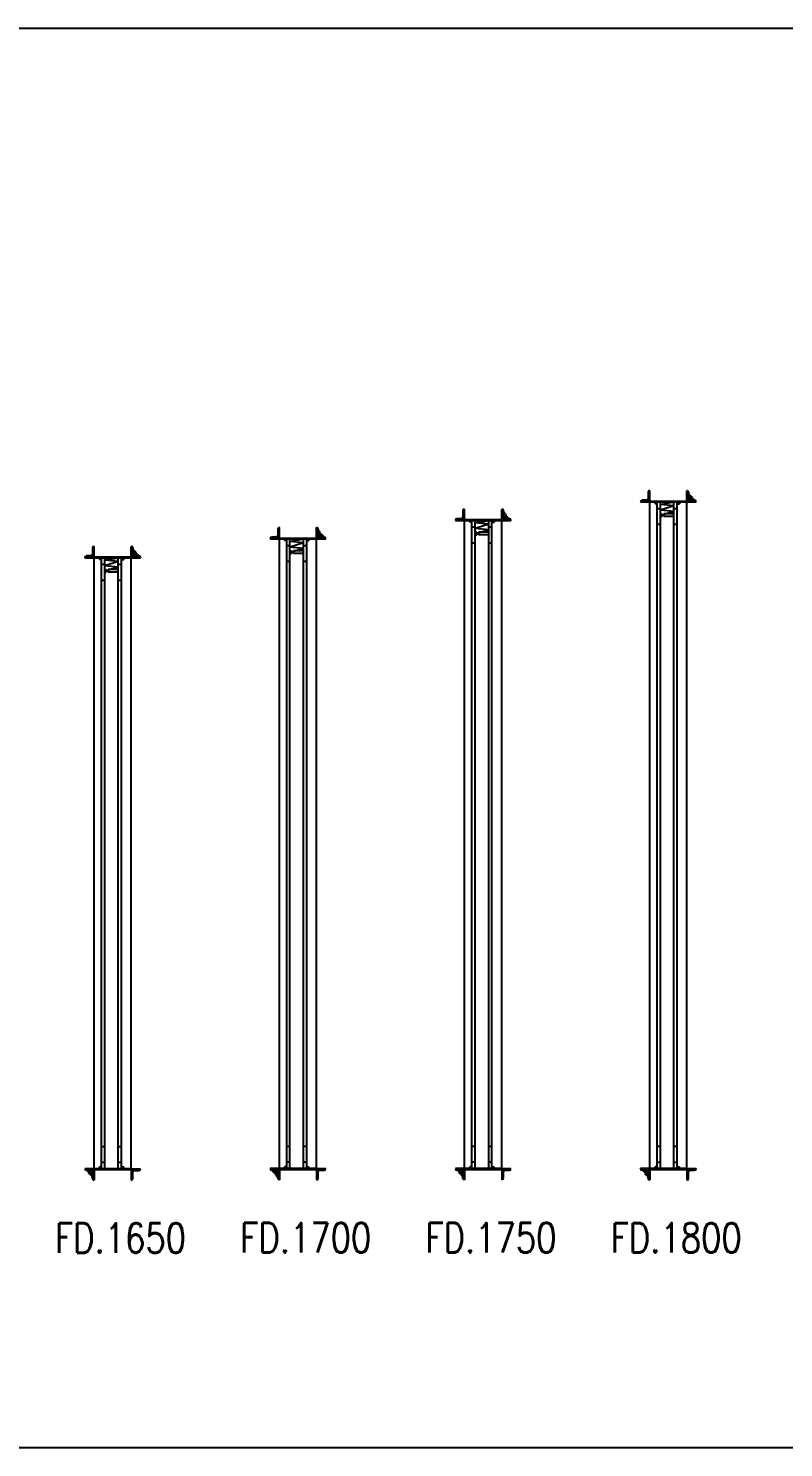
# Model space of a CAD drawing. Extents: x 462150 to 608263, y 35809 to 85242.
# Drawn here: x 498394 to 500433, y 71739 to 75572 of the extents above; entities that cross this region are included whole.
import ezdxf

# ---------------------------------------------------------------- set-up
doc = ezdxf.new("R2010")
doc.units = 0
doc.header["$LTSCALE"] = 500
doc.header["$MEASUREMENT"] = 0
doc.layers.add('AC-FD.', color=241, linetype='Continuous')
doc.layers.add('AC-TEXT', color=7, linetype='Continuous')
doc.styles.add('ROMANS', font='romans.shx', dxfattribs={"width": 0.8, "height": 100})
pattern_1 = [(315, (21194.38208572974, -103490.3835309405), (2.166381069811726, 2.166381069811724), [])]
pattern_2 = [(225, (-177025.4005337946, 117432.7646423822), (-1.171976644324376, 1.171976644324376), [])]
pattern_3 = [(315, (177025.4005337946, 117432.7646423822), (1.171976644324376, 1.171976644324376), [])]

# ---------------------------------------------------------------- blocks, each defined once
blk = doc.blocks.new('FD1650')
h = blk.add_hatch()
h.set_pattern_fill('ANSI31', color=256, scale=13.25940212150434, angle=89.99999999999999, style=0)
h.set_pattern_definition([(45, (177025.4005337946, -115782.7646423823), (1.171976644324376, -1.171976644324376), [])])
edge = h.paths.add_edge_path()
edge.add_arc((-70.76650232222164, 1650.476970988617), 4.162597851494696, 450, 540, ccw=False)
edge.add_line((-50.01961132205906, 1649.999999999985), (-74.92910017370014, 1649.999999999971))
edge.add_line((-58.8217605064856, 1654.639568840081), (-70.76650232222164, 1654.639568840081))
edge.add_line((-74.92910017370014, 1650.476970988617), (-74.92910017370014, 1649.999999999971))
edge.add_line((-50.01959381491179, 1649.999999999971), (-50.01959381491179, 1680.515708706749))
edge.add_line((-54.65916265494889, 1676.380527991263), (-54.65916265494889, 1658.802166691559))
edge.add_arc((-58.8217605064856, 1658.802166691559), 4.162597851494696, 270, 360, ccw=False)
edge.add_arc((-50.49656480352861, 1676.380527991321), 4.162597851494696, 450, 540, ccw=False)
h = blk.add_hatch()
h.set_pattern_fill('ANSI31', color=256, scale=24.50980392156863, angle=-90.00000000000001, style=0)
h.set_pattern_definition([(45, (21194.38208572974, 105140.3835309405), (2.166381069811726, -2.166381069811724), [])])
h.paths.add_polyline_path([(50.01959381485359, 1652.450980392197), (50.01961132200086, 1649.999999999985), (-48.01957534020765, 1649.999999999985), (-48.01959381491179, 1652.450980392197)])
h = blk.add_hatch()
h.set_pattern_fill('ANSI31', color=256, scale=13.25940212150434, angle=89.99999999999999, style=0)
h.set_pattern_definition([(135, (-177025.4005337946, -115782.7646423823), (-1.171976644324376, -1.171976644324376), [])])
edge = h.paths.add_edge_path()
edge.add_arc((70.76650232216343, 1650.476970988617), 4.162597851494696, 0, 90)
edge.add_line((50.01961132200086, 1649.999999999985), (74.92910017364191, 1649.999999999971))
edge.add_line((58.82176050642738, 1654.639568840081), (70.76650232216343, 1654.639568840081))
edge.add_line((74.92910017364191, 1650.476970988617), (74.92910017364191, 1649.999999999971))
edge.add_line((50.01959381485359, 1649.999999999971), (50.01959381485359, 1680.515708706749))
edge.add_line((54.65916265489068, 1676.380527991263), (54.65916265489068, 1658.802166691559))
edge.add_arc((58.82176050642738, 1658.802166691559), 4.162597851494696, 180, 270)
edge.add_arc((50.49656480347039, 1676.380527991321), 4.162597851494696, 0, 90)
h = blk.add_hatch()
h.set_pattern_fill('ANSI31', color=256, scale=13.25940212150434, angle=89.99999999999999, style=0)
h.set_pattern_definition(pattern_3)
edge = h.paths.add_edge_path()
edge.add_arc((-70.76650232222164, -0.4769709886750207), 4.162597851494696, -180, -90)
edge.add_line((-50.01961132205906, -4.36557e-11), (-74.92910017370014, -2.91038e-11))
edge.add_line((-58.8217605064856, -4.639568840138963), (-70.76650232222164, -4.639568840138963))
edge.add_line((-74.92910017370014, -0.4769709886750207), (-74.92910017370014, -2.910377494558247e-11))
edge.add_line((-50.01959381491179, -2.91038e-11), (-50.01959381491179, -30.51570870680734))
edge.add_line((-54.65916265494889, -26.38052799132129), (-54.65916265494889, -8.802166691617458))
edge.add_arc((-58.8217605064856, -8.802166691617456), 4.162597851494696, 0, 90)
edge.add_arc((-50.49656480352861, -26.3805279913795), 4.162597851494696, -180, -90)
h = blk.add_hatch()
h.set_pattern_fill('ANSI31', color=256, scale=24.50980392156863, angle=-90.00000000000001, style=0)
h.set_pattern_definition(pattern_1)
h.paths.add_polyline_path([(50.01959381485359, -2.450980392226483), (50.01961132200086, -1.45519e-11), (-48.01957534020765, -1.45519e-11), (-48.01959381491179, -2.450980392226483)])
h = blk.add_hatch()
h.set_pattern_fill('ANSI31', color=256, scale=13.25940212150434, angle=89.99999999999999, style=0)
h.set_pattern_definition(pattern_2)
edge = h.paths.add_edge_path()
edge.add_arc((70.76650232216343, -0.4769709886750207), 4.162597851494696, 270, 360, ccw=False)
edge.add_line((50.01961132200086, -4.36557e-11), (74.92910017364191, -2.91038e-11))
edge.add_line((58.82176050642738, -4.639568840138963), (70.76650232216343, -4.639568840138963))
edge.add_line((74.92910017364191, -0.4769709886750207), (74.92910017364191, -2.910377494558247e-11))
edge.add_line((50.01959381485359, -2.91038e-11), (50.01959381485359, -30.51570870680734))
edge.add_line((54.65916265489068, -26.38052799132129), (54.65916265489068, -8.802166691617458))
edge.add_arc((58.82176050642738, -8.802166691617456), 4.162597851494696, 90, 180, ccw=False)
edge.add_arc((50.49656480347039, -26.3805279913795), 4.162597851494696, 270, 360, ccw=False)
for p, q in [((-74.92910017370014, 1650.476970988617), (-74.92910017370014, 1649.999999999971)), ((-74.92910017372924, 1650.000000000073), (50.01961132322321, 1649.999822073572)), ((-50.01959381491179, 1649.999999999971), (-74.92910017370014, 1649.999999999971)), ((-58.8217605064856, 1654.639568840081), (-70.76650232222164, 1654.639568840081)), ((-54.65916265494889, 1676.380527991263), (-54.65916265494889, 1658.802166691559)), ((-50.01959381491179, 1680.543125842785), (-50.49656480344129, 1680.543125842785)), ((-50.01959381491179, 1649.999999999971), (-50.01959381491179, 1680.515708706749)), ((-50.01959381491179, 1652.450980392182), (50.01959381485359, 1652.450980392197)), ((-50.01959381491179, 1652.450980392197), (-50.01957534020767, 1649.999999999971)), ((-50.01959381491179, 1650.000000000029), (-50.01959381491179, 1652.450980392226)), ((-50.01959381491179, -2.91038e-11), (-50.01959381491179, 1649.999999999971)), ((-36.11565319943475, 1650.000000000058), (-36.11565319943475, 1645.316626425978)), ((-30.17899491707794, -2.91038e-11), (-30.17899491707794, 1649.999999999971)), ((-21.60491200257093, -2.91038e-11), (-21.60491200257093, 1649.999999999971)), ((-21.60491200257093, 1643.074722644989), (15.0722191510722, 1649.999999999971)), ((15.07221915101399, -2.91038e-11), (15.0722191510722, 1649.999999999971)), ((23.64630206563743, -2.91038e-11), (23.64630206563743, 1649.999999999971)), ((29.58296034802334, 1650.000000000058), (29.58296034802334, 1645.316626425978)), ((50.01959381485359, 1680.543125842785), (50.49656480341218, 1680.543125842785)), ((50.01959381485359, 1649.999999999971), (50.01959381485359, 1680.515708706749)), ((50.01959381485359, 1652.450980392197), (50.01961132200086, 1649.999999999971)), ((50.01959381485359, -2.91038e-11), (50.01959381485359, 1649.999999999971)), ((50.01961132200086, 1649.999999999985), (74.92910017364191, 1649.999999999971)), ((54.65916265489068, 1676.380527991263), (54.65916265489068, 1658.802166691559)), ((58.82176050642738, 1654.639568840081), (70.76650232216343, 1654.639568840081)), ((74.92910017364191, 1650.476970988617), (74.92910017364191, 1649.999999999971)), ((-30.17899491707794, 1645.316626425978), (-36.11565319943475, 1645.316626425978)), ((-30.17899491707794, 1632.462658472533), (-21.60491200257093, 1632.462658472533)), ((15.0722191510722, 1639.449361135848), (-21.60491200257093, 1643.074722644989)), ((15.0722191510722, 1639.449361135848), (-21.60491200257093, 1628.041798533391)), ((15.0722191510722, 1624.416437024251), (-21.60491200257093, 1628.041798533391)), ((-21.60491200257093, 1617.95733956591), (-17.28810472774785, 1617.95733956591)), ((-21.60491200257093, 1610.900566325959), (-17.28810472774785, 1610.900566325959)), ((15.0722191510722, 1624.416437024251), (-17.28810472774785, 1614.428952945934)), ((-17.28810472774785, 1617.95733956591), (-17.28810472774785, 1610.900566325959)), ((-12.19224223977653, 1614.428952945934), (-17.28810472774785, 1614.428952945934)), ((-12.19224223977653, 1617.95733956591), (-12.19224223974743, 1610.900566325959)), ((15.0722191510722, 1617.957339565895), (-12.19224223977653, 1617.95733956591)), ((15.0722191510722, 1610.900566325959), (-12.19224223974743, 1610.900566325959)), ((15.07221915101399, 1632.462658472533), (23.64630206563743, 1632.462658472533)), ((23.64630206563743, 1645.316626425978), (29.58296034802334, 1645.316626425978)), ((-30.17899491707794, 1589.711825435777), (-21.60491200257093, 1589.711825435777)), ((15.07221915101399, 1589.711825435777), (23.64630206563743, 1589.711825435777)), ((-30.17899491707794, 60.28817456416437), (-21.60491200257093, 60.28817456416437)), ((15.07221915101399, 60.28817456416437), (23.64630206563743, 60.28817456416437)), ((50.01959381488268, 0), (-50.01959381491179, 0)), ((-36.11565319943475, -1.164153e-10), (-36.11565319943475, 4.683373573978316)), ((-30.17899491707794, 4.683373573978316), (-36.11565319943475, 4.683373573978316)), ((-30.17899491707794, 17.53734152742254), (-21.60491200257093, 17.53734152742254)), ((15.07221915101399, 17.53734152742254), (23.64630206563743, 17.53734152742254)), ((23.64630206563743, 4.683373573978316), (29.58296034802334, 4.683373573978316)), ((29.58296034802334, -1.164153e-10), (29.58296034802334, 4.683373573978316)), ((-74.92910017370014, -0.4769709886750207), (-74.92910017370014, -2.91038e-11)), ((-50.01959381491179, -2.91038e-11), (-74.92910017370014, -2.91038e-11)), ((-58.8217605064856, -4.639568840138963), (-70.76650232222164, -4.639568840138963)), ((-54.65916265494889, -26.38052799132129), (-54.65916265494889, -8.802166691617456)), ((-50.01959381491179, -30.54312584284344), (-50.49656480344129, -30.54312584284344)), ((-50.01959381491179, -2.450980392241035), (-50.01957534020767, -2.91038e-11)), ((-50.01959381491179, -8.73115e-11), (-50.01959381491179, -2.450980392270139)), ((-50.01959381491179, -2.91038e-11), (-50.01959381491179, -30.51570870680734)), ((-50.01959381491179, -2.450980392211931), (50.01959381485359, -2.450980392241035)), ((50.01959381485359, -2.450980392241035), (50.01961132200086, -2.91038e-11)), ((50.01959381485359, -2.91038e-11), (50.01959381485359, -30.51570870680734)), ((50.01959381485359, -30.54312584284344), (50.49656480341218, -30.54312584284344)), ((50.01961132200086, -4.36557e-11), (74.92910017364191, -2.91038e-11)), ((54.65916265489068, -26.38052799132129), (54.65916265489068, -8.802166691617456)), ((58.82176050642738, -4.639568840138963), (70.76650232216343, -4.639568840138963)), ((74.92910017364191, -0.4769709886750207), (74.92910017364191, -2.91038e-11))]:
    blk.add_line(p, q)
for centre, start, end in [((-70.76650232222164, 1650.476970988617), 90, 180), ((-58.82176050642738, 1658.802166691559), 270, 0), ((-50.49656480344129, 1676.380527991321), 90, 180), ((50.49656480347039, 1676.380527991321), 0, 90), ((58.82176050642738, 1658.802166691559), 180, 270), ((70.76650232216343, 1650.476970988617), 0, 90), ((-70.76650232222164, -0.4769709886750207), 180, 270), ((-58.82176050642738, -8.802166691617456), 0, 90), ((-50.49656480344129, -26.3805279913795), 180, 270), ((50.49656480347039, -26.3805279913795), 270, 0), ((58.82176050642738, -8.802166691617456), 90, 180), ((70.76650232216343, -0.4769709886750207), 270, 0)]:
    blk.add_arc(centre, 4.162597851494696, start, end)
blk = doc.blocks.new('FD1700')
h = blk.add_hatch()
h.set_pattern_fill('ANSI31', color=256, scale=13.25940212150434, angle=89.99999999999999, style=0)
h.set_pattern_definition([(45, (177025.4005337946, -115732.7646423823), (1.171976644324376, -1.171976644324376), [])])
edge = h.paths.add_edge_path()
edge.add_arc((-70.76650232222164, 1700.476970988617), 4.162597851494696, 450, 540, ccw=False)
edge.add_line((-50.01961132205906, 1699.999999999985), (-74.92910017370014, 1699.999999999971))
edge.add_line((-58.8217605064856, 1704.639568840081), (-70.76650232222164, 1704.639568840081))
edge.add_line((-74.92910017370014, 1700.476970988617), (-74.92910017370014, 1699.999999999971))
edge.add_line((-50.01959381491179, 1699.999999999971), (-50.01959381491179, 1730.515708706749))
edge.add_line((-54.65916265494889, 1726.380527991263), (-54.65916265494889, 1708.802166691559))
edge.add_arc((-58.8217605064856, 1708.802166691559), 4.162597851494696, 270, 360, ccw=False)
edge.add_arc((-50.49656480352861, 1726.380527991321), 4.162597851494696, 450, 540, ccw=False)
h = blk.add_hatch()
h.set_pattern_fill('ANSI31', color=256, scale=13.25940212150434, angle=89.99999999999999, style=0)
h.set_pattern_definition([(135, (-177025.4005337946, -115732.7646423823), (-1.171976644324376, -1.171976644324376), [])])
edge = h.paths.add_edge_path()
edge.add_arc((70.76650232216343, 1700.476970988617), 4.162597851494696, 0, 90)
edge.add_line((50.01961132200086, 1699.999999999985), (74.92910017364191, 1699.999999999971))
edge.add_line((58.82176050642738, 1704.639568840081), (70.76650232216343, 1704.639568840081))
edge.add_line((74.92910017364191, 1700.476970988617), (74.92910017364191, 1699.999999999971))
edge.add_line((50.01959381485359, 1699.999999999971), (50.01959381485359, 1730.515708706749))
edge.add_line((54.65916265489068, 1726.380527991263), (54.65916265489068, 1708.802166691559))
edge.add_arc((58.82176050642738, 1708.802166691559), 4.162597851494696, 180, 270)
edge.add_arc((50.49656480347039, 1726.380527991321), 4.162597851494696, 0, 90)
h = blk.add_hatch()
h.set_pattern_fill('ANSI31', color=256, scale=24.50980392156863, angle=-90.00000000000001, style=0)
h.set_pattern_definition([(45, (21194.38208572974, 105190.3835309405), (2.166381069811726, -2.166381069811724), [])])
h.paths.add_polyline_path([(50.01959381485359, 1702.450980392197), (50.01961132200086, 1699.999999999985), (-48.01957534020765, 1699.999999999985), (-48.01959381491179, 1702.450980392197)])
h = blk.add_hatch()
h.set_pattern_fill('ANSI31', color=256, scale=13.25940212150434, angle=89.99999999999999, style=0)
h.set_pattern_definition(pattern_3)
edge = h.paths.add_edge_path()
edge.add_arc((-70.76650232222164, -0.4769709886750207), 4.162597851494696, -180, -90)
edge.add_line((-50.01961132205906, -4.36557e-11), (-74.92910017370014, -2.91038e-11))
edge.add_line((-58.8217605064856, -4.639568840138963), (-70.76650232222164, -4.639568840138963))
edge.add_line((-74.92910017370014, -0.4769709886750207), (-74.92910017370014, -2.910377494558247e-11))
edge.add_line((-50.01959381491179, -2.91038e-11), (-50.01959381491179, -30.51570870680734))
edge.add_line((-54.65916265494889, -26.38052799132129), (-54.65916265494889, -8.802166691617458))
edge.add_arc((-58.8217605064856, -8.802166691617456), 4.162597851494696, 0, 90)
edge.add_arc((-50.49656480352861, -26.3805279913795), 4.162597851494696, -180, -90)
h = blk.add_hatch()
h.set_pattern_fill('ANSI31', color=256, scale=24.50980392156863, angle=-90.00000000000001, style=0)
h.set_pattern_definition(pattern_1)
h.paths.add_polyline_path([(50.01959381485359, -2.450980392226483), (50.01961132200086, -1.45519e-11), (-48.01957534020765, -1.45519e-11), (-48.01959381491179, -2.450980392226483)])
h = blk.add_hatch()
h.set_pattern_fill('ANSI31', color=256, scale=13.25940212150434, angle=89.99999999999999, style=0)
h.set_pattern_definition(pattern_2)
edge = h.paths.add_edge_path()
edge.add_arc((70.76650232216343, -0.4769709886750207), 4.162597851494696, 270, 360, ccw=False)
edge.add_line((50.01961132200086, -4.36557e-11), (74.92910017364191, -2.91038e-11))
edge.add_line((58.82176050642738, -4.639568840138963), (70.76650232216343, -4.639568840138963))
edge.add_line((74.92910017364191, -0.4769709886750207), (74.92910017364191, -2.910377494558247e-11))
edge.add_line((50.01959381485359, -2.91038e-11), (50.01959381485359, -30.51570870680734))
edge.add_line((54.65916265489068, -26.38052799132129), (54.65916265489068, -8.802166691617458))
edge.add_arc((58.82176050642738, -8.802166691617456), 4.162597851494696, 90, 180, ccw=False)
edge.add_arc((50.49656480347039, -26.3805279913795), 4.162597851494696, 270, 360, ccw=False)
for p, q in [((-54.65916265494889, 1726.380527991263), (-54.65916265494889, 1708.802166691559)), ((-50.01959381491179, 1730.543125842785), (-50.49656480344129, 1730.543125842785)), ((-50.01959381491179, 1699.999999999971), (-50.01959381491179, 1730.515708706749)), ((50.01959381485359, 1730.543125842785), (50.49656480341218, 1730.543125842785)), ((50.01959381485359, 1699.999999999971), (50.01959381485359, 1730.515708706749)), ((54.65916265489068, 1726.380527991263), (54.65916265489068, 1708.802166691559)), ((-74.92910017370014, 1700.476970988617), (-74.92910017370014, 1699.999999999971)), ((-74.92910017372924, 1700.000000000073), (50.01961132322321, 1699.999822073572)), ((-50.01959381491179, 1699.999999999971), (-74.92910017370014, 1699.999999999971)), ((-58.8217605064856, 1704.639568840081), (-70.76650232222164, 1704.639568840081)), ((-50.01959381491179, 1702.450980392183), (50.01959381485359, 1702.450980392197)), ((-50.01959381491179, 1702.450980392197), (-50.01957534020767, 1699.999999999971)), ((-50.01959381491179, 1700.000000000029), (-50.01959381491179, 1702.450980392226)), ((-50.01959381491179, -2.91038e-11), (-50.01959381491179, 1699.999999999971)), ((-36.11565319943475, 1700.000000000058), (-36.11565319943475, 1695.316626425978)), ((-30.17899491707794, 1695.316626425978), (-36.11565319943475, 1695.316626425978)), ((-30.17899491707794, -2.91038e-11), (-30.17899491707794, 1699.999999999971)), ((-21.60491200257093, -2.91038e-11), (-21.60491200257093, 1699.999999999971)), ((-21.60491200257093, 1693.074722644989), (15.0722191510722, 1699.999999999971)), ((15.0722191510722, 1689.449361135848), (-21.60491200257093, 1693.074722644989)), ((15.0722191510722, 1689.449361135848), (-21.60491200257093, 1678.041798533391)), ((15.07221915101399, -2.91038e-11), (15.0722191510722, 1699.999999999971)), ((23.64630206563743, -2.91038e-11), (23.64630206563743, 1699.999999999971)), ((23.64630206563743, 1695.316626425978), (29.58296034802334, 1695.316626425978)), ((29.58296034802334, 1700.000000000058), (29.58296034802334, 1695.316626425978)), ((50.01959381485359, 1702.450980392197), (50.01961132200086, 1699.999999999971)), ((50.01959381485359, -2.91038e-11), (50.01959381485359, 1699.999999999971)), ((50.01961132200086, 1699.999999999985), (74.92910017364191, 1699.999999999971)), ((58.82176050642738, 1704.639568840081), (70.76650232216343, 1704.639568840081)), ((74.92910017364191, 1700.476970988617), (74.92910017364191, 1699.999999999971)), ((-30.17899491707794, 1682.462658472533), (-21.60491200257093, 1682.462658472533)), ((15.0722191510722, 1674.416437024251), (-21.60491200257093, 1678.041798533391)), ((-21.60491200257093, 1667.95733956591), (-17.28810472774785, 1667.95733956591)), ((-21.60491200257093, 1660.900566325959), (-17.28810472774785, 1660.900566325959)), ((15.0722191510722, 1674.416437024251), (-17.28810472774785, 1664.428952945934)), ((-17.28810472774785, 1667.95733956591), (-17.28810472774785, 1660.900566325959)), ((-12.19224223977653, 1664.428952945934), (-17.28810472774785, 1664.428952945934)), ((-12.19224223977653, 1667.95733956591), (-12.19224223974743, 1660.900566325959)), ((15.0722191510722, 1667.957339565895), (-12.19224223977653, 1667.95733956591)), ((15.0722191510722, 1660.900566325959), (-12.19224223974743, 1660.900566325959)), ((15.07221915101399, 1682.462658472533), (23.64630206563743, 1682.462658472533)), ((-30.17899491707794, 1639.711825435777), (-21.60491200257093, 1639.711825435777)), ((15.07221915101399, 1639.711825435777), (23.64630206563743, 1639.711825435777)), ((-30.17899491707794, 60.28817456416437), (-21.60491200257093, 60.28817456416437)), ((15.07221915101399, 60.28817456416437), (23.64630206563743, 60.28817456416437)), ((50.01959381488268, 0), (-50.01959381491179, 0)), ((-36.11565319943475, -1.164153e-10), (-36.11565319943475, 4.683373573978316)), ((-30.17899491707794, 4.683373573978316), (-36.11565319943475, 4.683373573978316)), ((-30.17899491707794, 17.53734152742254), (-21.60491200257093, 17.53734152742254)), ((15.07221915101399, 17.53734152742254), (23.64630206563743, 17.53734152742254)), ((23.64630206563743, 4.683373573978316), (29.58296034802334, 4.683373573978316)), ((29.58296034802334, -1.164153e-10), (29.58296034802334, 4.683373573978316)), ((-74.92910017370014, -0.4769709886750207), (-74.92910017370014, -2.91038e-11)), ((-50.01959381491179, -2.91038e-11), (-74.92910017370014, -2.91038e-11)), ((-58.8217605064856, -4.639568840138963), (-70.76650232222164, -4.639568840138963)), ((-54.65916265494889, -26.38052799132129), (-54.65916265494889, -8.802166691617456)), ((-50.01959381491179, -30.54312584284344), (-50.49656480344129, -30.54312584284344)), ((-50.01959381491179, -2.450980392241035), (-50.01957534020767, -2.91038e-11)), ((-50.01959381491179, -8.73115e-11), (-50.01959381491179, -2.450980392270139)), ((-50.01959381491179, -2.91038e-11), (-50.01959381491179, -30.51570870680734)), ((-50.01959381491179, -2.450980392211931), (50.01959381485359, -2.450980392241035)), ((50.01959381485359, -2.450980392241035), (50.01961132200086, -2.91038e-11)), ((50.01959381485359, -2.91038e-11), (50.01959381485359, -30.51570870680734)), ((50.01959381485359, -30.54312584284344), (50.49656480341218, -30.54312584284344)), ((50.01961132200086, -4.36557e-11), (74.92910017364191, -2.91038e-11)), ((54.65916265489068, -26.38052799132129), (54.65916265489068, -8.802166691617456)), ((58.82176050642738, -4.639568840138963), (70.76650232216343, -4.639568840138963)), ((74.92910017364191, -0.4769709886750207), (74.92910017364191, -2.91038e-11))]:
    blk.add_line(p, q)
for centre, start, end in [((-50.49656480344129, 1726.380527991321), 90, 180), ((50.49656480347039, 1726.380527991321), 0, 90), ((-70.76650232222164, 1700.476970988617), 90, 180), ((-58.82176050642738, 1708.802166691559), 270, 0), ((58.82176050642738, 1708.802166691559), 180, 270), ((70.76650232216343, 1700.476970988617), 0, 90), ((-70.76650232222164, -0.4769709886750207), 180, 270), ((-58.82176050642738, -8.802166691617456), 0, 90), ((-50.49656480344129, -26.3805279913795), 180, 270), ((50.49656480347039, -26.3805279913795), 270, 0), ((58.82176050642738, -8.802166691617456), 90, 180), ((70.76650232216343, -0.4769709886750207), 270, 0)]:
    blk.add_arc(centre, 4.162597851494696, start, end)
blk = doc.blocks.new('FD1750')
h = blk.add_hatch()
h.set_pattern_fill('ANSI31', color=256, scale=13.25940212150434, angle=89.99999999999999, style=0)
h.set_pattern_definition([(45, (177025.4005337946, -115682.7646423823), (1.171976644324376, -1.171976644324376), [])])
edge = h.paths.add_edge_path()
edge.add_arc((-70.76650232222164, 1750.476970988617), 4.162597851494696, 450, 540, ccw=False)
edge.add_line((-50.01961132205906, 1749.999999999985), (-74.92910017370014, 1749.999999999971))
edge.add_line((-58.8217605064856, 1754.639568840081), (-70.76650232222164, 1754.639568840081))
edge.add_line((-74.92910017370014, 1750.476970988617), (-74.92910017370014, 1749.999999999971))
edge.add_line((-50.01959381491179, 1749.999999999971), (-50.01959381491179, 1780.515708706749))
edge.add_line((-54.65916265494889, 1776.380527991263), (-54.65916265494889, 1758.802166691559))
edge.add_arc((-58.8217605064856, 1758.802166691559), 4.162597851494696, 270, 360, ccw=False)
edge.add_arc((-50.49656480352861, 1776.380527991321), 4.162597851494696, 450, 540, ccw=False)
h = blk.add_hatch()
h.set_pattern_fill('ANSI31', color=256, scale=13.25940212150434, angle=89.99999999999999, style=0)
h.set_pattern_definition([(135, (-177025.4005337946, -115682.7646423823), (-1.171976644324376, -1.171976644324376), [])])
edge = h.paths.add_edge_path()
edge.add_arc((70.76650232216343, 1750.476970988617), 4.162597851494696, 0, 90)
edge.add_line((50.01961132200086, 1749.999999999985), (74.92910017364191, 1749.999999999971))
edge.add_line((58.82176050642738, 1754.639568840081), (70.76650232216343, 1754.639568840081))
edge.add_line((74.92910017364191, 1750.476970988617), (74.92910017364191, 1749.999999999971))
edge.add_line((50.01959381485359, 1749.999999999971), (50.01959381485359, 1780.515708706749))
edge.add_line((54.65916265489068, 1776.380527991263), (54.65916265489068, 1758.802166691559))
edge.add_arc((58.82176050642738, 1758.802166691559), 4.162597851494696, 180, 270)
edge.add_arc((50.49656480347039, 1776.380527991321), 4.162597851494696, 0, 90)
h = blk.add_hatch()
h.set_pattern_fill('ANSI31', color=256, scale=24.50980392156863, angle=-90.00000000000001, style=0)
h.set_pattern_definition([(45, (21194.38208572974, 105240.3835309405), (2.166381069811726, -2.166381069811724), [])])
h.paths.add_polyline_path([(50.01959381485359, 1752.450980392197), (50.01961132200086, 1749.999999999985), (-48.01957534020765, 1749.999999999985), (-48.01959381491179, 1752.450980392197)])
h = blk.add_hatch()
h.set_pattern_fill('ANSI31', color=256, scale=13.25940212150434, angle=89.99999999999999, style=0)
h.set_pattern_definition([(315, (177025.4005337946, 117432.7646423823), (1.171976644324376, 1.171976644324376), [])])
edge = h.paths.add_edge_path()
edge.add_arc((-70.76650232222164, -0.4769709886750207), 4.162597851494696, -180, -90)
edge.add_line((-50.01961132205906, -4.36557e-11), (-74.92910017370014, -2.91038e-11))
edge.add_line((-58.8217605064856, -4.639568840138963), (-70.76650232222164, -4.639568840138963))
edge.add_line((-74.92910017370014, -0.4769709886750207), (-74.92910017370014, -2.910377494558247e-11))
edge.add_line((-50.01959381491179, -2.91038e-11), (-50.01959381491179, -30.51570870680734))
edge.add_line((-54.65916265494889, -26.38052799132129), (-54.65916265494889, -8.802166691617458))
edge.add_arc((-58.8217605064856, -8.802166691617456), 4.162597851494696, 0, 90)
edge.add_arc((-50.49656480352861, -26.3805279913795), 4.162597851494696, -180, -90)
h = blk.add_hatch()
h.set_pattern_fill('ANSI31', color=256, scale=24.50980392156863, angle=-90.00000000000001, style=0)
h.set_pattern_definition(pattern_1)
h.paths.add_polyline_path([(50.01959381485359, -2.450980392226483), (50.01961132200086, -1.45519e-11), (-48.01957534020765, -1.45519e-11), (-48.01959381491179, -2.450980392226483)])
h = blk.add_hatch()
h.set_pattern_fill('ANSI31', color=256, scale=13.25940212150434, angle=89.99999999999999, style=0)
h.set_pattern_definition([(225, (-177025.4005337946, 117432.7646423823), (-1.171976644324376, 1.171976644324376), [])])
edge = h.paths.add_edge_path()
edge.add_arc((70.76650232216343, -0.4769709886750207), 4.162597851494696, 270, 360, ccw=False)
edge.add_line((50.01961132200086, -4.36557e-11), (74.92910017364191, -2.91038e-11))
edge.add_line((58.82176050642738, -4.639568840138963), (70.76650232216343, -4.639568840138963))
edge.add_line((74.92910017364191, -0.4769709886750207), (74.92910017364191, -2.910377494558247e-11))
edge.add_line((50.01959381485359, -2.91038e-11), (50.01959381485359, -30.51570870680734))
edge.add_line((54.65916265489068, -26.38052799132129), (54.65916265489068, -8.802166691617458))
edge.add_arc((58.82176050642738, -8.802166691617456), 4.162597851494696, 90, 180, ccw=False)
edge.add_arc((50.49656480347039, -26.3805279913795), 4.162597851494696, 270, 360, ccw=False)
for p, q in [((-54.65916265494889, 1776.380527991263), (-54.65916265494889, 1758.802166691559)), ((-50.01959381491179, 1780.543125842785), (-50.49656480344129, 1780.543125842785)), ((-50.01959381491179, 1749.999999999971), (-50.01959381491179, 1780.515708706749)), ((50.01959381485359, 1780.543125842785), (50.49656480341218, 1780.543125842785)), ((50.01959381485359, 1749.999999999971), (50.01959381485359, 1780.515708706749)), ((54.65916265489068, 1776.380527991263), (54.65916265489068, 1758.802166691559)), ((-74.92910017370014, 1750.476970988617), (-74.92910017370014, 1749.999999999971)), ((-74.92910017372924, 1750.000000000073), (50.01961132322321, 1749.999822073572)), ((-50.01959381491179, 1749.999999999971), (-74.92910017370014, 1749.999999999971)), ((-58.8217605064856, 1754.639568840081), (-70.76650232222164, 1754.639568840081)), ((-50.01959381491179, 1752.450980392183), (50.01959381485359, 1752.450980392197)), ((-50.01959381491179, 1752.450980392197), (-50.01957534020767, 1749.999999999971)), ((-50.01959381491179, 1750.000000000029), (-50.01959381491179, 1752.450980392226)), ((-50.01959381491179, -2.91038e-11), (-50.01959381491179, 1749.999999999971)), ((-36.11565319943475, 1750.000000000058), (-36.11565319943475, 1745.316626425978)), ((-30.17899491707794, 1745.316626425978), (-36.11565319943475, 1745.316626425978)), ((-30.17899491707794, -2.91038e-11), (-30.17899491707794, 1749.999999999971)), ((-30.17899491707794, 1732.462658472534), (-21.60491200257093, 1732.462658472534)), ((-21.60491200257093, -2.91038e-11), (-21.60491200257093, 1749.999999999971)), ((-21.60491200257093, 1743.074722644989), (15.0722191510722, 1749.999999999971)), ((15.0722191510722, 1739.449361135848), (-21.60491200257093, 1743.074722644989)), ((15.0722191510722, 1739.449361135848), (-21.60491200257093, 1728.041798533391)), ((15.0722191510722, 1724.416437024251), (-21.60491200257093, 1728.041798533391)), ((15.07221915101399, -2.91038e-11), (15.0722191510722, 1749.999999999971)), ((15.07221915101399, 1732.462658472534), (23.64630206563743, 1732.462658472534)), ((23.64630206563743, -2.91038e-11), (23.64630206563743, 1749.999999999971)), ((23.64630206563743, 1745.316626425978), (29.58296034802334, 1745.316626425978)), ((29.58296034802334, 1750.000000000058), (29.58296034802334, 1745.316626425978)), ((50.01959381485359, 1752.450980392197), (50.01961132200086, 1749.999999999971)), ((50.01959381485359, -2.91038e-11), (50.01959381485359, 1749.999999999971)), ((50.01961132200086, 1749.999999999985), (74.92910017364191, 1749.999999999971)), ((58.82176050642738, 1754.639568840081), (70.76650232216343, 1754.639568840081)), ((74.92910017364191, 1750.476970988617), (74.92910017364191, 1749.999999999971)), ((-30.17899491707794, 1689.711825435777), (-21.60491200257093, 1689.711825435777)), ((-21.60491200257093, 1717.95733956591), (-17.28810472774785, 1717.95733956591)), ((-21.60491200257093, 1710.900566325959), (-17.28810472774785, 1710.900566325959)), ((15.0722191510722, 1724.416437024251), (-17.28810472774785, 1714.428952945934)), ((-17.28810472774785, 1717.95733956591), (-17.28810472774785, 1710.900566325959)), ((-12.19224223977653, 1714.428952945934), (-17.28810472774785, 1714.428952945934)), ((-12.19224223977653, 1717.95733956591), (-12.19224223974743, 1710.900566325959)), ((15.0722191510722, 1717.957339565895), (-12.19224223977653, 1717.95733956591)), ((15.0722191510722, 1710.900566325959), (-12.19224223974743, 1710.900566325959)), ((15.07221915101399, 1689.711825435777), (23.64630206563743, 1689.711825435777)), ((-30.17899491707794, 60.28817456416437), (-21.60491200257093, 60.28817456416437)), ((15.07221915101399, 60.28817456416437), (23.64630206563743, 60.28817456416437)), ((50.01959381488268, 0), (-50.01959381491179, 0)), ((-36.11565319943475, -1.164153e-10), (-36.11565319943475, 4.683373573978316)), ((-30.17899491707794, 4.683373573978316), (-36.11565319943475, 4.683373573978316)), ((-30.17899491707794, 17.53734152742254), (-21.60491200257093, 17.53734152742254)), ((15.07221915101399, 17.53734152742254), (23.64630206563743, 17.53734152742254)), ((23.64630206563743, 4.683373573978316), (29.58296034802334, 4.683373573978316)), ((29.58296034802334, -1.164153e-10), (29.58296034802334, 4.683373573978316)), ((-74.92910017370014, -0.4769709886750207), (-74.92910017370014, -2.91038e-11)), ((-50.01959381491179, -2.91038e-11), (-74.92910017370014, -2.91038e-11)), ((-58.8217605064856, -4.639568840138963), (-70.76650232222164, -4.639568840138963)), ((-54.65916265494889, -26.38052799132129), (-54.65916265494889, -8.802166691617456)), ((-50.01959381491179, -30.54312584284344), (-50.49656480344129, -30.54312584284344)), ((-50.01959381491179, -2.450980392241035), (-50.01957534020767, -2.91038e-11)), ((-50.01959381491179, -8.73115e-11), (-50.01959381491179, -2.450980392270139)), ((-50.01959381491179, -2.91038e-11), (-50.01959381491179, -30.51570870680734)), ((-50.01959381491179, -2.450980392211931), (50.01959381485359, -2.450980392241035)), ((50.01959381485359, -2.450980392241035), (50.01961132200086, -2.91038e-11)), ((50.01959381485359, -2.91038e-11), (50.01959381485359, -30.51570870680734)), ((50.01959381485359, -30.54312584284344), (50.49656480341218, -30.54312584284344)), ((50.01961132200086, -4.36557e-11), (74.92910017364191, -2.91038e-11)), ((54.65916265489068, -26.38052799132129), (54.65916265489068, -8.802166691617456)), ((58.82176050642738, -4.639568840138963), (70.76650232216343, -4.639568840138963)), ((74.92910017364191, -0.4769709886750207), (74.92910017364191, -2.91038e-11))]:
    blk.add_line(p, q)
for centre, start, end in [((-50.49656480344129, 1776.380527991321), 90, 180), ((50.49656480347039, 1776.380527991321), 0, 90), ((-70.76650232222164, 1750.476970988617), 90, 180), ((-58.82176050642738, 1758.802166691559), 270, 0), ((58.82176050642738, 1758.802166691559), 180, 270), ((70.76650232216343, 1750.476970988617), 0, 90), ((-70.76650232222164, -0.4769709886750207), 180, 270), ((-58.82176050642738, -8.802166691617456), 0, 90), ((-50.49656480344129, -26.3805279913795), 180, 270), ((50.49656480347039, -26.3805279913795), 270, 0), ((58.82176050642738, -8.802166691617456), 90, 180), ((70.76650232216343, -0.4769709886750207), 270, 0)]:
    blk.add_arc(centre, 4.162597851494696, start, end)
blk = doc.blocks.new('FD1800')
h = blk.add_hatch()
h.set_pattern_fill('ANSI31', color=256, scale=13.25940212150434, angle=89.99999999999999, style=0)
h.set_pattern_definition([(45, (177025.4005337946, -115632.7646423823), (1.171976644324376, -1.171976644324376), [])])
edge = h.paths.add_edge_path()
edge.add_arc((-70.76650232222164, 1800.476970988617), 4.162597851494696, 450, 540, ccw=False)
edge.add_line((-50.01961132205906, 1799.999999999985), (-74.92910017370014, 1799.999999999971))
edge.add_line((-58.8217605064856, 1804.63956884008), (-70.76650232222164, 1804.63956884008))
edge.add_line((-74.92910017370014, 1800.476970988617), (-74.92910017370014, 1799.999999999971))
edge.add_line((-50.01959381491179, 1799.999999999971), (-50.01959381491179, 1830.515708706749))
edge.add_line((-54.65916265494889, 1826.380527991263), (-54.65916265494889, 1808.802166691559))
edge.add_arc((-58.8217605064856, 1808.802166691559), 4.162597851494696, 270, 360, ccw=False)
edge.add_arc((-50.49656480352861, 1826.380527991321), 4.162597851494696, 450, 540, ccw=False)
h = blk.add_hatch()
h.set_pattern_fill('ANSI31', color=256, scale=24.50980392156863, angle=-90.00000000000001, style=0)
h.set_pattern_definition([(45, (21194.38208572974, 105290.3835309405), (2.166381069811726, -2.166381069811724), [])])
h.paths.add_polyline_path([(50.01959381485359, 1802.450980392197), (50.01961132200086, 1799.999999999985), (-48.01957534020765, 1799.999999999985), (-48.01959381491179, 1802.450980392197)])
h = blk.add_hatch()
h.set_pattern_fill('ANSI31', color=256, scale=13.25940212150434, angle=89.99999999999999, style=0)
h.set_pattern_definition([(135, (-177025.4005337946, -115632.7646423823), (-1.171976644324376, -1.171976644324376), [])])
edge = h.paths.add_edge_path()
edge.add_arc((70.76650232216343, 1800.476970988617), 4.162597851494696, 0, 90)
edge.add_line((50.01961132200086, 1799.999999999985), (74.92910017364191, 1799.999999999971))
edge.add_line((58.82176050642738, 1804.63956884008), (70.76650232216343, 1804.63956884008))
edge.add_line((74.92910017364191, 1800.476970988617), (74.92910017364191, 1799.999999999971))
edge.add_line((50.01959381485359, 1799.999999999971), (50.01959381485359, 1830.515708706749))
edge.add_line((54.65916265489068, 1826.380527991263), (54.65916265489068, 1808.802166691559))
edge.add_arc((58.82176050642738, 1808.802166691559), 4.162597851494696, 180, 270)
edge.add_arc((50.49656480347039, 1826.380527991321), 4.162597851494696, 0, 90)
h = blk.add_hatch()
h.set_pattern_fill('ANSI31', color=256, scale=13.25940212150434, angle=89.99999999999999, style=0)
h.set_pattern_definition(pattern_3)
edge = h.paths.add_edge_path()
edge.add_arc((-70.76650232222164, -0.4769709886750207), 4.162597851494696, -180, -90)
edge.add_line((-50.01961132205906, -4.36557e-11), (-74.92910017370014, -2.91038e-11))
edge.add_line((-58.8217605064856, -4.639568840138963), (-70.76650232222164, -4.639568840138963))
edge.add_line((-74.92910017370014, -0.4769709886750207), (-74.92910017370014, -2.910377494558247e-11))
edge.add_line((-50.01959381491179, -2.91038e-11), (-50.01959381491179, -30.51570870680734))
edge.add_line((-54.65916265494889, -26.38052799132129), (-54.65916265494889, -8.802166691617458))
edge.add_arc((-58.8217605064856, -8.802166691617456), 4.162597851494696, 0, 90)
edge.add_arc((-50.49656480352861, -26.3805279913795), 4.162597851494696, -180, -90)
h = blk.add_hatch()
h.set_pattern_fill('ANSI31', color=256, scale=24.50980392156863, angle=-90.00000000000001, style=0)
h.set_pattern_definition(pattern_1)
h.paths.add_polyline_path([(50.01959381485359, -2.450980392226483), (50.01961132200086, -1.45519e-11), (-48.01957534020765, -1.45519e-11), (-48.01959381491179, -2.450980392226483)])
h = blk.add_hatch()
h.set_pattern_fill('ANSI31', color=256, scale=13.25940212150434, angle=89.99999999999999, style=0)
h.set_pattern_definition(pattern_2)
edge = h.paths.add_edge_path()
edge.add_arc((70.76650232216343, -0.4769709886750207), 4.162597851494696, 270, 360, ccw=False)
edge.add_line((50.01961132200086, -4.36557e-11), (74.92910017364191, -2.91038e-11))
edge.add_line((58.82176050642738, -4.639568840138963), (70.76650232216343, -4.639568840138963))
edge.add_line((74.92910017364191, -0.4769709886750207), (74.92910017364191, -2.910377494558247e-11))
edge.add_line((50.01959381485359, -2.91038e-11), (50.01959381485359, -30.51570870680734))
edge.add_line((54.65916265489068, -26.38052799132129), (54.65916265489068, -8.802166691617458))
edge.add_arc((58.82176050642738, -8.802166691617456), 4.162597851494696, 90, 180, ccw=False)
edge.add_arc((50.49656480347039, -26.3805279913795), 4.162597851494696, 270, 360, ccw=False)
for p, q in [((-58.8217605064856, 1804.63956884008), (-70.76650232222164, 1804.63956884008)), ((-54.65916265494889, 1826.380527991263), (-54.65916265494889, 1808.802166691559)), ((-50.01959381491179, 1830.543125842785), (-50.49656480344129, 1830.543125842785)), ((-50.01959381491179, 1799.999999999971), (-50.01959381491179, 1830.515708706749)), ((-50.01959381491179, 1802.450980392183), (50.01959381485359, 1802.450980392197)), ((-50.01959381491179, 1802.450980392197), (-50.01957534020767, 1799.999999999971)), ((-50.01959381491179, 1800.000000000029), (-50.01959381491179, 1802.450980392226)), ((50.01959381485359, 1830.543125842785), (50.49656480341218, 1830.543125842785)), ((50.01959381485359, 1799.999999999971), (50.01959381485359, 1830.515708706749)), ((50.01959381485359, 1802.450980392197), (50.01961132200086, 1799.999999999971)), ((54.65916265489068, 1826.380527991263), (54.65916265489068, 1808.802166691559)), ((58.82176050642738, 1804.63956884008), (70.76650232216343, 1804.63956884008)), ((-74.92910017370014, 1800.476970988617), (-74.92910017370014, 1799.999999999971)), ((-74.92910017372924, 1800.000000000073), (50.01961132322321, 1799.999822073572)), ((-50.01959381491179, 1799.999999999971), (-74.92910017370014, 1799.999999999971)), ((-50.01959381491179, -2.91038e-11), (-50.01959381491179, 1799.999999999971)), ((-36.11565319943475, 1800.000000000058), (-36.11565319943475, 1795.316626425978)), ((-30.17899491707794, 1795.316626425978), (-36.11565319943475, 1795.316626425978)), ((-30.17899491707794, -2.91038e-11), (-30.17899491707794, 1799.999999999971)), ((-30.17899491707794, 1782.462658472534), (-21.60491200257093, 1782.462658472534)), ((-21.60491200257093, -2.91038e-11), (-21.60491200257093, 1799.999999999971)), ((-21.60491200257093, 1793.074722644989), (15.0722191510722, 1799.999999999971)), ((15.0722191510722, 1789.449361135848), (-21.60491200257093, 1793.074722644989)), ((15.0722191510722, 1789.449361135848), (-21.60491200257093, 1778.041798533391)), ((15.0722191510722, 1774.416437024251), (-21.60491200257093, 1778.041798533391)), ((-21.60491200257093, 1767.95733956591), (-17.28810472774785, 1767.95733956591)), ((15.0722191510722, 1774.416437024251), (-17.28810472774785, 1764.428952945934)), ((-17.28810472774785, 1767.95733956591), (-17.28810472774785, 1760.900566325959)), ((-12.19224223977653, 1764.428952945934), (-17.28810472774785, 1764.428952945934)), ((-12.19224223977653, 1767.95733956591), (-12.19224223974743, 1760.900566325959)), ((15.0722191510722, 1767.957339565895), (-12.19224223977653, 1767.95733956591)), ((15.07221915101399, -2.91038e-11), (15.0722191510722, 1799.999999999971)), ((15.07221915101399, 1782.462658472534), (23.64630206563743, 1782.462658472534)), ((23.64630206563743, -2.91038e-11), (23.64630206563743, 1799.999999999971)), ((23.64630206563743, 1795.316626425978), (29.58296034802334, 1795.316626425978)), ((29.58296034802334, 1800.000000000058), (29.58296034802334, 1795.316626425978)), ((50.01959381485359, -2.91038e-11), (50.01959381485359, 1799.999999999971)), ((50.01961132200086, 1799.999999999985), (74.92910017364191, 1799.999999999971)), ((74.92910017364191, 1800.476970988617), (74.92910017364191, 1799.999999999971)), ((-30.17899491707794, 1739.711825435777), (-21.60491200257093, 1739.711825435777)), ((-21.60491200257093, 1760.900566325959), (-17.28810472774785, 1760.900566325959)), ((15.0722191510722, 1760.900566325959), (-12.19224223974743, 1760.900566325959)), ((15.07221915101399, 1739.711825435777), (23.64630206563743, 1739.711825435777)), ((-30.17899491707794, 60.28817456416437), (-21.60491200257093, 60.28817456416437)), ((15.07221915101399, 60.28817456416437), (23.64630206563743, 60.28817456416437)), ((50.01959381488268, 0), (-50.01959381491179, 0)), ((-36.11565319943475, -1.164153e-10), (-36.11565319943475, 4.683373573978316)), ((-30.17899491707794, 4.683373573978316), (-36.11565319943475, 4.683373573978316)), ((-30.17899491707794, 17.53734152742254), (-21.60491200257093, 17.53734152742254)), ((15.07221915101399, 17.53734152742254), (23.64630206563743, 17.53734152742254)), ((23.64630206563743, 4.683373573978316), (29.58296034802334, 4.683373573978316)), ((29.58296034802334, -1.164153e-10), (29.58296034802334, 4.683373573978316)), ((-74.92910017370014, -0.4769709886750207), (-74.92910017370014, -2.91038e-11)), ((-50.01959381491179, -2.91038e-11), (-74.92910017370014, -2.91038e-11)), ((-58.8217605064856, -4.639568840138963), (-70.76650232222164, -4.639568840138963)), ((-54.65916265494889, -26.38052799132129), (-54.65916265494889, -8.802166691617456)), ((-50.01959381491179, -30.54312584284344), (-50.49656480344129, -30.54312584284344)), ((-50.01959381491179, -2.450980392241035), (-50.01957534020767, -2.91038e-11)), ((-50.01959381491179, -8.73115e-11), (-50.01959381491179, -2.450980392270139)), ((-50.01959381491179, -2.91038e-11), (-50.01959381491179, -30.51570870680734)), ((-50.01959381491179, -2.450980392211931), (50.01959381485359, -2.450980392241035)), ((50.01959381485359, -2.450980392241035), (50.01961132200086, -2.91038e-11)), ((50.01959381485359, -2.91038e-11), (50.01959381485359, -30.51570870680734)), ((50.01959381485359, -30.54312584284344), (50.49656480341218, -30.54312584284344)), ((50.01961132200086, -4.36557e-11), (74.92910017364191, -2.91038e-11)), ((54.65916265489068, -26.38052799132129), (54.65916265489068, -8.802166691617456)), ((58.82176050642738, -4.639568840138963), (70.76650232216343, -4.639568840138963)), ((74.92910017364191, -0.4769709886750207), (74.92910017364191, -2.91038e-11))]:
    blk.add_line(p, q)
for centre, start, end in [((-70.76650232222164, 1800.476970988617), 90, 180), ((-58.82176050642738, 1808.802166691559), 270, 0), ((-50.49656480344129, 1826.380527991321), 90, 180), ((50.49656480347039, 1826.380527991321), 0, 90), ((58.82176050642738, 1808.802166691559), 180, 270), ((70.76650232216343, 1800.476970988617), 0, 90), ((-70.76650232222164, -0.4769709886750207), 180, 270), ((-58.82176050642738, -8.802166691617456), 0, 90), ((-50.49656480344129, -26.3805279913795), 180, 270), ((50.49656480347039, -26.3805279913795), 270, 0), ((58.82176050642738, -8.802166691617456), 90, 180), ((70.76650232216343, -0.4769709886750207), 270, 0)]:
    blk.add_arc(centre, 4.162597851494696, start, end)

msp = doc.modelspace()

# ---------------------------------------------------------------- linework, layer by layer
msp.add_lwpolyline([(482908.2861914238, 71739.39531512043), (502801.4174745508, 71739.39531512043), (502801.4174745508, 75571.9747334076), (482908.2861914238, 75571.9747334076)], close=True)

# ---------------------------------------------------------------- block references
at = {"layer": 'AC-FD.'}
for name, p in [('FD1800', (500121.9157638151, 72493.05907197867)), ('FD1750', (499621.9157638151, 72493.297557473)), ('FD1700', (499121.9157638151, 72493.29755747301)), ('FD1650', (498621.9157638151, 72492.58210099004))]:
    msp.add_blockref(name, p, dxfattribs=at)

# ---------------------------------------------------------------- texts
at = {"layer": 'AC-TEXT', "style": 'ROMANS', "width": 0.8}
for s, p in [('FD.1650', (498466.0028098996, 72265.4823900131)), ('FD.1700', (498966.0028098996, 72266.19784649607)), ('FD.1750', (499466.0028098996, 72266.19784649607)), ('FD.1800', (499966.0028098996, 72265.95936100173))]:
    msp.add_text(s, height=80, dxfattribs=at).set_placement(p)

doc.saveas('drawing.dxf')
